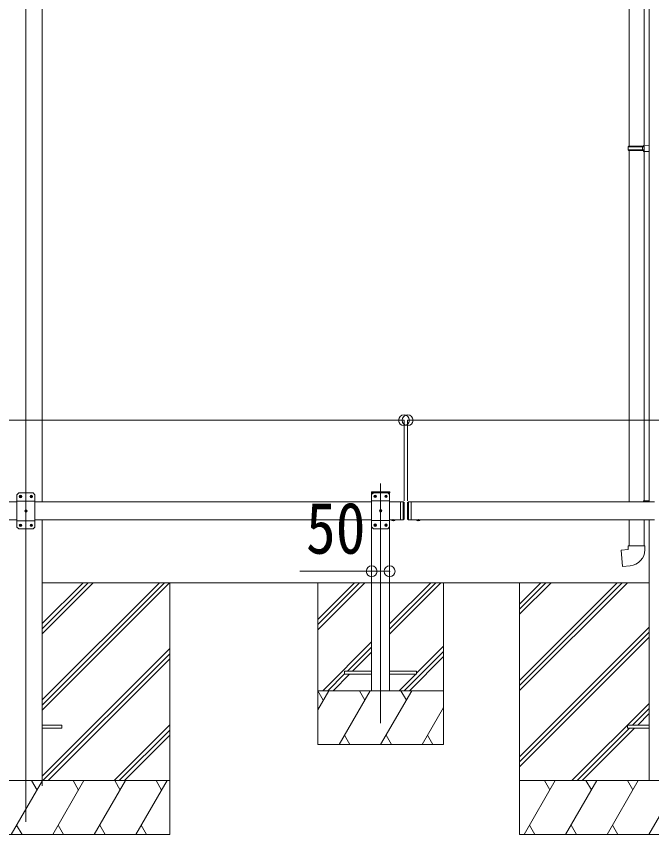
# Model space of a CAD drawing. Units: millimetres at full size, sheet at 1:30; details may follow other scales. Extents: x -8385 to 8479, y -5853 to 5787.
# Drawn here: x 2573 to 4339, y -3118 to -844 of the extents above; entities that cross this region are included whole.
import ezdxf
from ezdxf.enums import TextEntityAlignment as Align

# ---------------------------------------------------------------- set-up
doc = ezdxf.new("R2010")
doc.units = ezdxf.units.MM
doc.header["$LTSCALE"] = 30
doc.header["$PDMODE"] = 32
doc.header["$PDSIZE"] = 30
for name, color, linetype, lineweight in [('0-0_0', 7, 'Continuous', 9), ('0-1_本体', 4, 'Continuous', 9), ('0-2_部品', 7, 'Continuous', 9), ('0-4_TABLE1', 3, 'Continuous', 9), ('0-5_DIM1', 3, 'Continuous', 9), ('0-8_PARTS2', 2, 'Continuous', 9), ('0-A_寸法', 6, 'Continuous', 9), ('0-B_EXTLINE', 6, 'Continuous', 9)]:
    doc.layers.add(name, color=color, linetype=linetype, lineweight=lineweight)
doc.styles.add('ＭＳ ゴシック', font='')
doc.styles.get('ＭＳ ゴシック').set_extended_font_data('MS Gothic')

msp = doc.modelspace()

# ---------------------------------------------------------------- linework, layer by layer
at = {"layer": '0-0_0'}
for p, q in [((2644.61, -2417.54), (3560.41, -2417.54)), ((2644.61, -2771.6), (2998.67, -2417.54)), ((2644.61, -2743.32), (2970.39, -2417.54)), ((2644.61, -2757.46), (2984.53, -2417.54)), ((2644.61, -2559.47), (2786.54, -2417.54)), ((2644.61, -2545.33), (2772.4, -2417.54)), ((2644.61, -2531.19), (2758.25, -2417.54)), ((2999.41, -2417.54), (2999.41, -3117.54)), ((3158.01, -2417.54), (4069.09, -2417.54)), ((4152.8, -2417.54), (3241.73, -2417.54)), ((3410.41, -2417.54), (3410.41, -2867.54)), ((3410.41, -2519.89), (3512.76, -2417.54)), ((3410.41, -2534.03), (3526.9, -2417.54)), ((3410.41, -2548.17), (3541.04, -2417.54)), ((3610.41, -2417.54), (3877.41, -2417.54)), ((3610.41, -2560.3), (3753.17, -2417.54)), ((3610.41, -2546.16), (3739.03, -2417.54)), ((3610.41, -2532.02), (3724.89, -2417.54)), ((3760.41, -2867.54), (3760.41, -2417.54)), ((4331.91, -2417.53), (3778.83, -2417.53)), ((3971.51, -2417.53), (3971.51, -3117.53)), ((3971.51, -2689.03), (4243.01, -2417.53)), ((3971.51, -2703.17), (4257.16, -2417.53)), ((3971.51, -2717.32), (4271.3, -2417.53)), ((3971.51, -2476.9), (4030.88, -2417.53)), ((3971.51, -2491.04), (4045.02, -2417.53)), ((3971.51, -2505.19), (4059.17, -2417.53)), ((3971.51, -2901.16), (4331.91, -2540.77)), ((3971.51, -2915.31), (4331.91, -2554.91)), ((3971.51, -2929.45), (4331.91, -2569.05)), ((3424.88, -2717.54), (3560.41, -2582.02)), ((2644.61, -2955.45), (2999.41, -2600.65)), ((2646.66, -2967.54), (2999.41, -2614.79)), ((3493.03, -2663.54), (3560.41, -2596.16)), ((3507.17, -2663.54), (3560.41, -2610.3)), ((3651.16, -2717.54), (3760.41, -2608.29)), ((3685.41, -2669.15), (3760.41, -2594.15)), ((2660.8, -2967.54), (2999.41, -2628.93)), ((3665.3, -2717.54), (3760.41, -2622.44)), ((3439.03, -2717.54), (3485.41, -2671.16)), ((3453.17, -2717.54), (3499.17, -2671.54)), ((3637.02, -2717.54), (3683.02, -2671.54)), ((3410.41, -2770.65), (3441.07, -2717.54)), ((3410.41, -2717.54), (3760.41, -2717.54)), ((3426.07, -2743.52), (3411.07, -2717.54)), ((3469.94, -2867.54), (3556.54, -2717.54)), ((3541.54, -2743.52), (3526.54, -2717.54)), ((3585.41, -2867.54), (3672.01, -2717.54)), ((3657.01, -2743.52), (3642.01, -2717.54)), ((3700.88, -2867.54), (3760.41, -2764.44)), ((4117.28, -2967.53), (4331.91, -2752.9)), ((4285.92, -2813.03), (4331.91, -2767.04)), ((4300.06, -2813.03), (4331.91, -2781.19)), ((2844.65, -2967.54), (2999.41, -2812.78)), ((2858.79, -2967.54), (2999.41, -2826.92)), ((2872.93, -2967.54), (2999.41, -2841.07)), ((3484.94, -2841.56), (3499.94, -2867.54)), ((3600.41, -2841.56), (3615.41, -2867.54)), ((3715.88, -2841.56), (3730.88, -2867.54)), ((4131.42, -2967.53), (4276.92, -2822.03)), ((4145.56, -2967.53), (4291.06, -2822.03)), ((3410.41, -2867.54), (3760.41, -2867.54)), ((2999.41, -2967.54), (2199.41, -2967.54)), ((2558.52, -3117.54), (2645.12, -2967.54)), ((2630.12, -2993.52), (2615.12, -2967.54)), ((2673.99, -3117.54), (2760.59, -2967.54)), ((2745.59, -2993.52), (2730.59, -2967.54)), ((2789.46, -3117.54), (2876.06, -2967.54)), ((2846.06, -2967.54), (2861.06, -2993.52)), ((2904.93, -3117.54), (2991.53, -2967.54)), ((2961.53, -2967.54), (2976.53, -2993.52)), ((4771.51, -2967.53), (3971.51, -2967.53)), ((3984.22, -3117.53), (4070.82, -2967.53)), ((4055.82, -2993.51), (4040.81, -2967.53)), ((4099.69, -3117.53), (4186.29, -2967.53)), ((4171.29, -2993.51), (4156.28, -2967.53)), ((4215.16, -3117.53), (4301.76, -2967.53)), ((4286.76, -2993.51), (4271.76, -2967.53)), ((4330.63, -3117.53), (4417.23, -2967.53)), ((2573.52, -3091.56), (2588.52, -3117.54)), ((2688.99, -3091.56), (2703.99, -3117.54)), ((2804.46, -3091.56), (2819.46, -3117.54)), ((2919.93, -3091.56), (2934.93, -3117.54)), ((3999.21, -3091.55), (4014.21, -3117.53)), ((4114.68, -3091.55), (4129.68, -3117.53)), ((4230.15, -3091.55), (4245.15, -3117.53)), ((2199.41, -3117.54), (2999.41, -3117.54)), ((3971.51, -3117.53), (4771.51, -3117.53))]:
    msp.add_line(p, q, dxfattribs=at)
at = {"layer": '0-1_本体'}
for p, q in [((2644.61, 194.85), (2644.61, -2192.54)), ((4332.01, 194.93), (4332.01, -2192.53)), ((2644.61, -2242.54), (2644.61, -2981.53)), ((4332.01, -2242.53), (4332.01, -2967.53))]:
    msp.add_line(p, q, dxfattribs=at)
at = {"layer": '0-2_部品'}
for p, q in [((4276.01, -117.59), (4276.01, -1204.77)), ((4318.01, -120.15), (4318.01, -1202.22)), ((4274.01, -1206.77), (4275.01, -1204.77)), ((4275.01, -1204.77), (4318.01, -1204.77)), ((4313.53, -1206.77), (4313.1, -1204.77)), ((4316.01, -1202.27), (4332.01, -1201.8)), ((4316.01, -1204.27), (4316.01, -1202.27)), ((4316.01, -1204.27), (4318.01, -1204.27)), ((4332.01, -1201.8), (4332.01, -1219.74)), ((4274.01, -1206.77), (4318.01, -1206.77)), ((4274.01, -1206.77), (4274.01, -1214.77)), ((4274.01, -1214.77), (4318.01, -1214.77)), ((4274.01, -1214.77), (4275.01, -1216.77)), ((4275.01, -1216.77), (4318.01, -1216.77)), ((4276.01, -1216.77), (4276.01, -2192.53)), ((4316.01, -1219.27), (4316.01, -1217.27)), ((4316.01, -1219.27), (4332.01, -1219.74)), ((4318.01, -1219.33), (4317.98, -2190.38)), ((4316.01, -2190.43), (4332.01, -2189.96)), ((4316.01, -2192.43), (4316.01, -2190.43)), ((4316.01, -2192.43), (4318.01, -2192.43)), ((4318.01, -2192.53), (4318.01, -2192.43)), ((4276.01, -2242.53), (4276.01, -2314.93)), ((4318.01, -2242.53), (4318.01, -2314.93)), ((4274.01, -2314.93), (4320.01, -2314.93)), ((4274.01, -2324.93), (4274.01, -2314.93)), ((4320.01, -2314.93), (4320.01, -2325.85))]:
    msp.add_line(p, q, dxfattribs=at)
at = {"layer": '0-2_部品', "color": 4}
for p, q in [((3560.41, -2663.54), (3485.41, -2663.54)), ((3685.41, -2663.54), (3610.41, -2663.54)), ((3610.41, -2671.54), (3685.41, -2671.54)), ((3685.41, -2671.54), (3685.41, -2663.54)), ((2644.61, -2813.04), (2699.41, -2813.04)), ((2699.41, -2813.04), (2699.41, -2822.04)), ((4271.61, -2813.03), (4271.61, -2822.03)), ((4271.61, -2813.03), (4332.01, -2813.03)), ((2644.61, -2822.04), (2699.41, -2822.04)), ((4271.61, -2822.03), (4332.01, -2822.03))]:
    msp.add_line(p, q, dxfattribs=at)
at = {"layer": '0-2_部品'}
for points in [[(4316.01, -1217.27), (4318.01, -1217.27), (4318.01, -1204.27)], [(4313.53, -1206.77), (4313.53, -1214.77), (4313.1, -1216.77)], [(4278.93, -2370.68), (4258.1, -2372.5), (4254.09, -2326.68), (4274.01, -2324.93)]]:
    msp.add_lwpolyline(points, dxfattribs=at)
at = {"layer": '0-2_部品', "color": 4}
msp.add_lwpolyline([(3485.41, -2663.54), (3485.41, -2671.54), (3560.41, -2671.54)], dxfattribs=at)
at = {"layer": '0-2_部品'}
msp.add_arc((4275.01, -2325.85), 45, 275, 0, dxfattribs=at)
at = {"layer": '0-4_TABLE1'}
for p, q in [((3560.41, -2717.54), (3560.41, -2167.54)), ((3610.41, -2167.54), (3560.41, -2167.54)), ((3610.41, -2717.54), (3610.41, -2167.54)), ((1174.41, -2192.54), (2574.41, -2192.54)), ((2624.41, -2192.54), (3560.41, -2192.54)), ((3610.41, -2192.54), (3640.41, -2192.54)), ((3670.51, -2192.53), (4346.61, -2192.53)), ((1174.41, -2242.54), (2574.41, -2242.54)), ((2624.41, -2242.54), (3560.41, -2242.54)), ((3610.41, -2242.54), (3640.41, -2242.54)), ((3670.51, -2242.53), (4346.61, -2242.53))]:
    msp.add_line(p, q, dxfattribs=at)
at = {"layer": '0-5_DIM1'}
for p, q in [((2579.41, -2168.07), (2574.41, -2173.07)), ((2574.41, -2173.07), (2574.41, -2263.07)), ((2619.41, -2168.07), (2579.41, -2168.07)), ((2583.15, -2177.65), (2582.31, -2177.65)), ((2585.67, -2178.49), (2586.51, -2178.49)), ((2613.15, -2177.65), (2612.31, -2177.65)), ((2615.67, -2178.49), (2616.51, -2178.49)), ((2619.41, -2168.07), (2624.41, -2173.07)), ((2624.41, -2263.07), (2624.41, -2173.07)), ((3560.11, -2167.54), (3560.21, -2165.49)), ((3610.71, -2167.54), (3560.11, -2167.54)), ((3565.41, -2167.54), (3560.41, -2172.54)), ((3560.41, -2172.54), (3560.41, -2262.54)), ((3609.6, -2164.54), (3561.21, -2164.54)), ((3605.41, -2167.54), (3565.41, -2167.54)), ((3569.15, -2177.12), (3568.31, -2177.12)), ((3571.67, -2177.96), (3572.51, -2177.96)), ((3599.15, -2177.12), (3598.31, -2177.12)), ((3601.67, -2177.96), (3602.51, -2177.96)), ((3605.41, -2167.54), (3610.41, -2172.54)), ((3610.41, -2262.54), (3610.41, -2172.54)), ((3610.71, -2167.54), (3610.6, -2165.49)), ((2624.41, -2190.77), (2574.41, -2190.77)), ((3610.41, -2190.24), (3560.41, -2190.24)), ((3640.41, -2192.54), (3640.41, -2242.54)), ((3640.41, -2192.54), (3648.41, -2192.54)), ((3648.41, -2192.54), (3648.41, -2242.54)), ((3650.41, -2194.54), (3648.41, -2192.54)), ((3650.41, -2194.54), (3650.41, -2240.54)), ((3660.51, -2194.53), (3660.51, -2240.53)), ((3662.51, -2192.53), (3662.51, -2242.53)), ((3670.51, -2192.53), (3670.51, -2242.53)), ((2598.15, -2217.65), (2597.31, -2217.65)), ((2600.67, -2218.49), (2601.51, -2218.49)), ((3584.15, -2217.12), (3583.31, -2217.12)), ((3586.67, -2217.96), (3587.51, -2217.96)), ((2624.41, -2245.37), (2574.41, -2245.37)), ((3610.41, -2244.84), (3560.41, -2244.84)), ((3614.51, -2242.54), (3626.31, -2242.54)), ((3614.51, -2242.54), (3614.51, -2243.05)), ((3614.51, -2243.05), (3626.31, -2243.05)), ((3617.91, -2242.54), (3622.91, -2242.54)), ((3626.31, -2242.54), (3626.31, -2243.05)), ((3640.41, -2242.54), (3648.41, -2242.54)), ((3650.41, -2240.54), (3648.41, -2242.54)), ((3660.51, -2240.53), (3662.51, -2242.53)), ((3662.51, -2242.53), (3672.51, -2242.53)), ((3696.41, -2242.53), (3684.61, -2242.53)), ((3684.61, -2242.53), (3684.61, -2243.04)), ((3696.41, -2242.53), (3684.61, -2242.53)), ((3684.61, -2242.53), (3684.61, -2243.04)), ((3696.41, -2243.04), (3684.61, -2243.04)), ((3696.41, -2243.04), (3684.61, -2243.04)), ((3693.01, -2242.53), (3688.01, -2242.53)), ((3693.01, -2242.53), (3688.01, -2242.53)), ((3696.41, -2242.53), (3696.41, -2243.04)), ((3696.41, -2242.53), (3696.41, -2243.04)), ((2579.41, -2268.07), (2574.41, -2263.07)), ((2579.41, -2268.07), (2619.41, -2268.07)), ((2583.15, -2257.65), (2582.31, -2257.65)), ((2585.67, -2258.49), (2586.51, -2258.49)), ((2613.15, -2257.65), (2612.31, -2257.65)), ((2615.67, -2258.49), (2616.51, -2258.49)), ((2619.41, -2268.07), (2624.41, -2263.07)), ((3565.41, -2267.54), (3560.41, -2262.54)), ((3565.41, -2267.54), (3605.41, -2267.54)), ((3569.15, -2257.12), (3568.31, -2257.12)), ((3571.67, -2257.96), (3572.51, -2257.96)), ((3599.15, -2257.12), (3598.31, -2257.12)), ((3601.67, -2257.96), (3602.51, -2257.96)), ((3605.41, -2267.54), (3610.41, -2262.54))]:
    msp.add_line(p, q, dxfattribs=at)
for points in [[(2582.31, -2177.65), (2582.31, -2178.49), (2583.15, -2178.49)], [(2584.83, -2176.81), (2584.83, -2175.97), (2583.99, -2175.97), (2583.99, -2176.81)], [(2583.99, -2179.33), (2583.99, -2180.17), (2584.83, -2180.17), (2584.83, -2179.33)], [(2586.51, -2178.49), (2586.51, -2177.65), (2585.67, -2177.65)], [(2612.31, -2177.65), (2612.31, -2178.49), (2613.15, -2178.49)], [(2614.83, -2176.81), (2614.83, -2175.97), (2613.99, -2175.97), (2613.99, -2176.81)], [(2613.99, -2179.33), (2613.99, -2180.17), (2614.83, -2180.17), (2614.83, -2179.33)], [(2616.51, -2178.49), (2616.51, -2177.65), (2615.67, -2177.65)], [(3568.31, -2177.12), (3568.31, -2177.96), (3569.15, -2177.96)], [(3570.83, -2176.28), (3570.83, -2175.44), (3569.99, -2175.44), (3569.99, -2176.28)], [(3569.99, -2178.8), (3569.99, -2179.64), (3570.83, -2179.64), (3570.83, -2178.8)], [(3572.51, -2177.96), (3572.51, -2177.12), (3571.67, -2177.12)], [(3598.31, -2177.12), (3598.31, -2177.96), (3599.15, -2177.96)], [(3600.83, -2176.28), (3600.83, -2175.44), (3599.99, -2175.44), (3599.99, -2176.28)], [(3599.99, -2178.8), (3599.99, -2179.64), (3600.83, -2179.64), (3600.83, -2178.8)], [(3602.51, -2177.96), (3602.51, -2177.12), (3601.67, -2177.12)], [(3660.51, -2194.53), (3662.51, -2192.53), (3672.51, -2192.53)], [(2597.31, -2217.65), (2597.31, -2218.49), (2598.15, -2218.49)], [(2599.83, -2216.81), (2599.83, -2215.97), (2598.99, -2215.97), (2598.99, -2216.81)], [(2598.99, -2219.33), (2598.99, -2220.17), (2599.83, -2220.17), (2599.83, -2219.33)], [(2601.51, -2218.49), (2601.51, -2217.65), (2600.67, -2217.65)], [(3583.31, -2217.12), (3583.31, -2217.96), (3584.15, -2217.96)], [(3585.83, -2216.28), (3585.83, -2215.44), (3584.99, -2215.44), (3584.99, -2216.28)], [(3584.99, -2218.8), (3584.99, -2219.64), (3585.83, -2219.64), (3585.83, -2218.8)], [(3587.51, -2217.96), (3587.51, -2217.12), (3586.67, -2217.12)], [(3617.96, -2245.25), (3619.26, -2242.59), (3620.41, -2241.98)], [(3622.86, -2245.25), (3621.56, -2242.59), (3620.41, -2241.98)], [(3688.06, -2245.25), (3689.36, -2242.58), (3690.51, -2241.97)], [(3688.06, -2245.25), (3689.36, -2242.58), (3690.51, -2241.97)], [(3692.96, -2245.25), (3691.66, -2242.58), (3690.51, -2241.97)], [(3692.96, -2245.25), (3691.66, -2242.58), (3690.51, -2241.97)], [(2582.31, -2257.65), (2582.31, -2258.49), (2583.15, -2258.49)], [(2584.83, -2256.81), (2584.83, -2255.97), (2583.99, -2255.97), (2583.99, -2256.81)], [(2583.99, -2259.33), (2583.99, -2260.17), (2584.83, -2260.17), (2584.83, -2259.33)], [(2586.51, -2258.49), (2586.51, -2257.65), (2585.67, -2257.65)], [(2612.31, -2257.65), (2612.31, -2258.49), (2613.15, -2258.49)], [(2614.83, -2256.81), (2614.83, -2255.97), (2613.99, -2255.97), (2613.99, -2256.81)], [(2613.99, -2259.33), (2613.99, -2260.17), (2614.83, -2260.17), (2614.83, -2259.33)], [(2616.51, -2258.49), (2616.51, -2257.65), (2615.67, -2257.65)], [(3568.31, -2257.12), (3568.31, -2257.96), (3569.15, -2257.96)], [(3570.83, -2256.28), (3570.83, -2255.44), (3569.99, -2255.44), (3569.99, -2256.28)], [(3569.99, -2258.8), (3569.99, -2259.64), (3570.83, -2259.64), (3570.83, -2258.8)], [(3572.51, -2257.96), (3572.51, -2257.12), (3571.67, -2257.12)], [(3598.31, -2257.12), (3598.31, -2257.96), (3599.15, -2257.96)], [(3600.83, -2256.28), (3600.83, -2255.44), (3599.99, -2255.44), (3599.99, -2256.28)], [(3599.99, -2258.8), (3599.99, -2259.64), (3600.83, -2259.64), (3600.83, -2258.8)], [(3602.51, -2257.96), (3602.51, -2257.12), (3601.67, -2257.12)]]:
    msp.add_lwpolyline(points, dxfattribs=at)
for centre in [(2584.41, -2178.07), (2614.41, -2178.07), (3570.41, -2177.54), (3600.41, -2177.54), (2599.41, -2218.07), (3585.41, -2217.54), (2584.41, -2258.07), (2614.41, -2258.07), (3570.41, -2257.54), (3600.41, -2257.54)]:
    msp.add_circle(centre, 3.5, dxfattribs=at)
for centre, radius, start, end in [((2583.15, -2176.81), 0.84, 270, 0), ((2583.15, -2179.33), 0.84, 0, 90), ((2585.67, -2176.81), 0.84, 180, 270), ((2585.67, -2179.33), 0.84, 90, 180), ((2613.15, -2176.81), 0.84, 270, 0), ((2613.15, -2179.33), 0.84, 0, 90), ((2615.67, -2176.81), 0.84, 180, 270), ((2615.67, -2179.33), 0.84, 90, 180), ((3561.21, -2165.54), 1, 90, 176.99994), ((3569.15, -2176.28), 0.84, 270, 0), ((3569.15, -2178.8), 0.84, 0, 90), ((3571.67, -2176.28), 0.84, 180, 270), ((3571.67, -2178.8), 0.84, 90, 180), ((3599.15, -2176.28), 0.84, 270, 0), ((3599.15, -2178.8), 0.84, 0, 90), ((3601.67, -2176.28), 0.84, 180, 270), ((3601.67, -2178.8), 0.84, 90, 180), ((3609.6, -2165.54), 1, 3.00011, 90), ((2598.15, -2216.81), 0.84, 270, 0), ((2598.15, -2219.33), 0.84, 0, 90), ((2600.67, -2216.81), 0.84, 180, 270), ((2600.67, -2219.33), 0.84, 90, 180), ((3584.15, -2216.28), 0.84, 270, 0), ((3584.15, -2218.8), 0.84, 0, 90), ((3586.67, -2216.28), 0.84, 180, 270), ((3586.67, -2218.8), 0.84, 90, 180), ((3620.41, -2237.62), 8.02, 222.61678, 317.38322), ((3690.51, -2237.61), 8.02, 222.61678, 317.38322), ((3690.51, -2237.61), 8.02, 222.61678, 317.38322), ((2583.15, -2256.81), 0.84, 270, 0), ((2583.15, -2259.33), 0.84, 0, 90), ((2585.67, -2256.81), 0.84, 180, 270), ((2585.67, -2259.33), 0.84, 90, 180), ((2613.15, -2256.81), 0.84, 270, 0), ((2613.15, -2259.33), 0.84, 0, 90), ((2615.67, -2256.81), 0.84, 180, 270), ((2615.67, -2259.33), 0.84, 90, 180), ((3569.15, -2256.28), 0.84, 270, 0), ((3569.15, -2258.8), 0.84, 0, 90), ((3571.67, -2256.28), 0.84, 180, 270), ((3571.67, -2258.8), 0.84, 90, 180), ((3599.15, -2256.28), 0.84, 270, 0), ((3599.15, -2258.8), 0.84, 0, 90), ((3601.67, -2256.28), 0.84, 180, 270), ((3601.67, -2258.8), 0.84, 90, 180)]:
    msp.add_arc(centre, radius, start, end, dxfattribs=at)
at = {"layer": '0-8_PARTS2'}
for p, q in [((2599.41, 368.47), (2599.41, -3081.53)), ((3585.41, -2808.09), (3585.41, -2142.05))]:
    msp.add_line(p, q, dxfattribs=at)
at = {"layer": '0-A_寸法'}
for p, q in [((-1351.59, -1966.06), (3650.41, -1966.06)), ((3660.41, -1966.06), (3660.41, -2189.85)), ((3660.41, -1966.06), (6514.41, -1966.06)), ((3610.41, -2385.78), (3560.41, -2385.78))]:
    msp.add_line(p, q, dxfattribs=at)
msp.add_point((3660.41, -1966.06), dxfattribs=at)
at = {"layer": '0-B_EXTLINE'}
for p, q in [((3650.41, -1966.06), (3650.41, -2189.85)), ((3560.41, -2385.78), (3360.41, -2385.78))]:
    msp.add_line(p, q, dxfattribs=at)
for p in [(3650.41, -1966.06), (3560.41, -2385.78), (3610.41, -2385.78)]:
    msp.add_point(p, dxfattribs=at)

# ---------------------------------------------------------------- texts
at = {"layer": '0-B_EXTLINE', "color": 7, "style": 'ＭＳ ゴシック', "width": 0.85}
msp.add_text('50', height=143, dxfattribs=at).set_placement((3377.91, -2379.78), align=Align.BOTTOM_LEFT)

doc.saveas('drawing.dxf')
